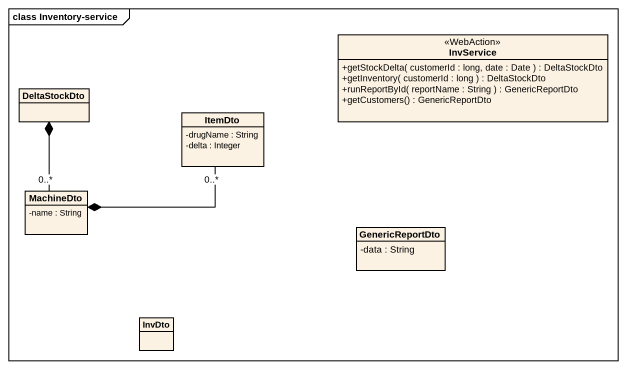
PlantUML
@startuml
mainframe class Inventory-service
hide circle
hide empty members
skinparam classAttributeIconSize 0
class InvService <<WebAction>> {
  +getStockDelta( customerId : long, date : Date ) : DeltaStockDto
  +getInventory( customerId : long ) : DeltaStockDto
  +runReportById( reportName : String ) : GenericReportDto
  +getCustomers() : GenericReportDto
}
class DeltaStockDto
class ItemDto {
  -drugName : String
  -delta : Integer
}
class MachineDto {
  -name : String
}
class GenericReportDto {
  -data : String
}
class InvDto
DeltaStockDto *-- "0..*" MachineDto
MachineDto *-right- "0..*" ItemDto
@enduml
